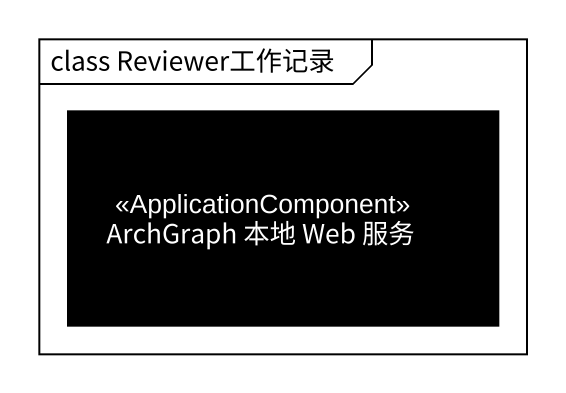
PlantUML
@startuml
mainframe class Reviewer工作记录
component "ArchGraph 本地 Web 服务" as ArchGraph_本地_Web_服务 <<ApplicationComponent>> #000000
@enduml
